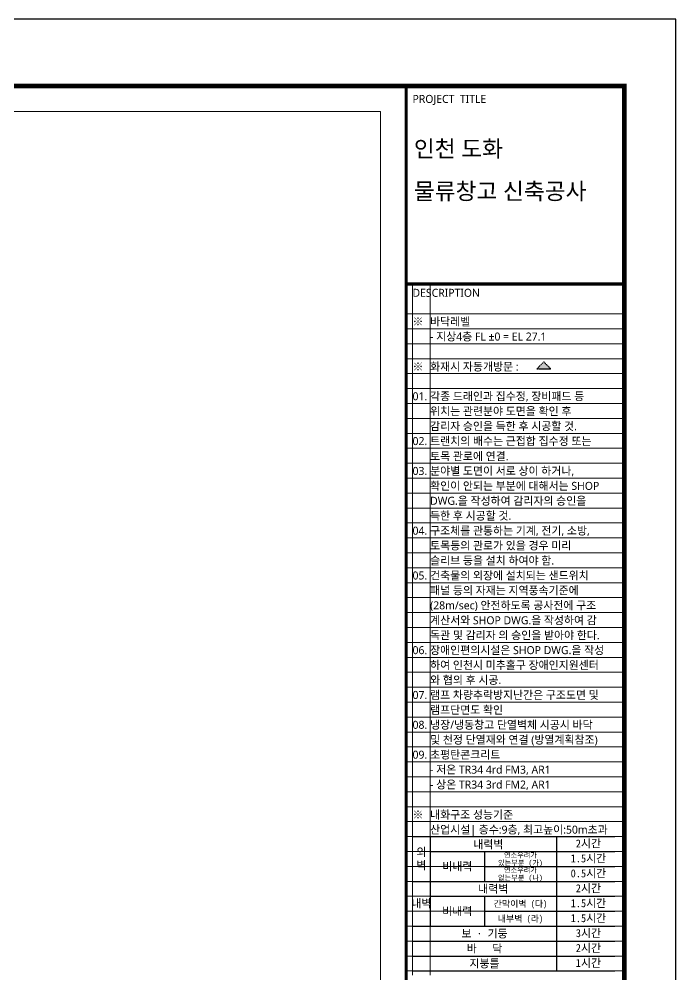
# Model space of a CAD drawing. Header units: millimetres. Extents: x 4739419 to 5837985, y 2291271 to 3446271.
# Drawn here: x 5056734 to 5159419, y 2438937 to 2588271 of the extents above; entities that cross this region are included whole.
import ezdxf
from ezdxf.enums import TextEntityAlignment as Align

# ---------------------------------------------------------------- set-up
doc = ezdxf.new("R2010")
doc.units = ezdxf.units.MM
doc.linetypes.add('DASHDOTX2', pattern=[2, 1, -0.5, 0, -0.5])
doc.layers.get('0').update_dxf_attribs({"color": 255})
doc.layers.add('!!xref plan', color=9, linetype='Continuous')
doc.layers.add('!!출력', color=9, linetype='Continuous', plot=False)
for name, color, linetype, lineweight in [('A-MKXS-MAK2', 9, 'DASHDOTX2', 25), ('A-XXXX-TXT2', 9, 'Continuous', 25), ('FORM(미추홀)$0$A-BORD-SHEET', 9, 'Continuous', 25), ('FORM(미추홀)$0$A-BORD-TEXT', 9, 'Continuous', 25)]:
    doc.layers.add(name, color=color, linetype=linetype, lineweight=lineweight)
for name, color, linetype, lineweight, plot in [('A-XXXX-NPLT', 9, 'Continuous', 15, False), ('FORM(미추홀)$0$A-XXXX-NPLT', 9, 'Continuous', 15, False), ('XR-평면도$0$A-XXXX-NPLT', 9, 'Continuous', 15, False)]:
    doc.layers.add(name, color=color, linetype=linetype, lineweight=lineweight, plot=plot)
doc.styles.add('FORM(미추홀)$0$맑은고딕', font='malgun.ttf')
doc.styles.add('돋움체', font='')
doc.styles.add('맑은 고딕', font='malgun.ttf')
doc.styles.get('돋움체').set_extended_font_data('DotumChe')

# ---------------------------------------------------------------- blocks, each defined once
blk = doc.blocks.new('FORM(미추홀)$0$SHHET')
at = {"layer": 'FORM(미추홀)$0$A-BORD-SHEET', "const_width": 750}
blk.add_lwpolyline([(411950, 286550), (10450, 286550), (10450, 10450), (411950, 10450)], close=True, dxfattribs=at)
at = {"layer": 'FORM(미추홀)$0$A-BORD-SHEET', "const_width": 500}
blk.add_lwpolyline([(377825, 10602), (377825, 286550)], dxfattribs=at)
at = {"layer": 'FORM(미추홀)$0$A-BORD-SHEET', "color": 7, "const_width": 500}
blk.add_lwpolyline([(377825, 255612), (411950, 255612)], dxfattribs=at)
at = {"layer": 'FORM(미추홀)$0$A-XXXX-NPLT'}
for points in [[(0, 0), (0, 297000), (420000, 297000), (420000, 0)], [(14450, 282550), (373825, 282550), (373825, 14450), (14450, 14450)]]:
    blk.add_lwpolyline(points, close=True, dxfattribs=at)
at = {"layer": 'FORM(미추홀)$0$A-BORD-TEXT', "style": 'FORM(미추홀)$0$맑은고딕'}
for s, height, p in [('PROJECT  TITLE', 1250, (378823, 283905)), ('인천 도화', 2600, (379035, 275454)), ('물류창고 신축공사', 2600, (379035, 268819)), ('DESCRIPTION', 1250, (378825, 253612))]:
    blk.add_text(s, height=height, dxfattribs=at).set_placement(p)
blk = doc.blocks.new('FORM(미추홀)')
blk.add_blockref('FORM(미추홀)$0$SHHET', (0, 0))
blk = doc.blocks.new('NOTE(220317)')
at = {"layer": 'A-XXXX-NPLT'}
for p, q in [((1010649.8, 179732.7), (1010649.8, 175412.7)), ((1010759.8, 179732.7), (1010759.8, 175412.7)), ((1010609.8, 179546.1), (1011974.8, 179546.1)), ((1010609.8, 179452.7), (1011974.8, 179452.7)), ((1010609.8, 179359.4), (1011974.8, 179359.4)), ((1010609.8, 179266.1), (1011974.8, 179266.1)), ((1010609.8, 179172.7), (1011974.8, 179172.7)), ((1010609.8, 179079.4), (1011974.8, 179079.4)), ((1010609.8, 178986.1), (1011974.8, 178986.1)), ((1010609.8, 178892.7), (1011974.8, 178892.7)), ((1010609.8, 178799.4), (1011974.8, 178799.4)), ((1010609.8, 178706.1), (1011974.8, 178706.1)), ((1010609.8, 178612.7), (1011974.8, 178612.7)), ((1010609.8, 178519.4), (1011974.8, 178519.4)), ((1010609.8, 178426.1), (1011974.8, 178426.1)), ((1010609.8, 178332.7), (1011974.8, 178332.7)), ((1010609.8, 178239.4), (1011974.8, 178239.4)), ((1010609.8, 178146.1), (1011974.8, 178146.1)), ((1010609.8, 178052.7), (1011974.8, 178052.7)), ((1010609.8, 177959.4), (1011974.8, 177959.4)), ((1010609.8, 177866.1), (1011974.8, 177866.1)), ((1010609.8, 177772.7), (1011974.8, 177772.7)), ((1010609.8, 177679.4), (1011974.8, 177679.4)), ((1010609.8, 177586.1), (1011974.8, 177586.1)), ((1010609.8, 177492.7), (1011974.8, 177492.7)), ((1010609.8, 177399.4), (1011974.8, 177399.4)), ((1010609.8, 177306.1), (1011974.8, 177306.1)), ((1010609.8, 177212.7), (1011974.8, 177212.7)), ((1010609.8, 177119.4), (1011974.8, 177119.4)), ((1010609.8, 177026.1), (1011974.8, 177026.1)), ((1010609.8, 176932.7), (1011974.8, 176932.7)), ((1010609.8, 176839.4), (1011974.8, 176839.4)), ((1010609.8, 176746.1), (1011974.8, 176746.1)), ((1010609.8, 176652.7), (1011974.8, 176652.7)), ((1010609.8, 176559.4), (1011974.8, 176559.4)), ((1010609.8, 176466.1), (1011974.8, 176466.1)), ((1010609.8, 176372.7), (1011974.8, 176372.7)), ((1010609.8, 176279.4), (1011974.8, 176279.4)), ((1010609.8, 176186.1), (1011974.8, 176186.1)), ((1010609.8, 176092.7), (1011974.8, 176092.7)), ((1010609.8, 175999.4), (1011974.8, 175999.4)), ((1010609.8, 175906.1), (1011974.8, 175906.1)), ((1010609.8, 175812.7), (1011974.8, 175812.7)), ((1010609.8, 175719.4), (1011974.8, 175719.4)), ((1010609.8, 175626.1), (1011974.8, 175626.1)), ((1010609.8, 175532.7), (1011974.8, 175532.7)), ((1010609.8, 175439.4), (1011974.8, 175439.4))]:
    blk.add_line(p, q, dxfattribs=at)
blk = doc.blocks.new('NOTE_평면도')
h = blk.add_hatch(color=240)
h.dxf.hatch_style = 1
h.paths.add_polyline_path([(8008.9, 4986.8), (7986.9, 5008.8), (7964.9, 4986.8)])
for points in [[(7576.5, 3525.6), (8209, 3525.6)], [(7631.5, 3525.6), (7631.5, 3245.6)], [(8026.5, 3525.6), (8026.5, 3105.6)], [(7631.5, 3478.9), (8209, 3478.9)], [(7801.5, 3478.9), (7801.5, 3385.6)], [(7801.5, 3432.3), (8209, 3432.3)], [(7576.5, 3385.6), (8209, 3385.6)], [(7631.5, 3338.9), (8209, 3338.9)], [(7801.5, 3338.9), (7801.5, 3245.6)], [(7801.5, 3292.3), (8209, 3292.3)], [(7576.5, 3245.6), (8209, 3245.6)], [(7576.5, 3198.9), (8209, 3198.9)], [(7576.5, 3152.3), (8209, 3152.3)], [(7576.5, 3105.6), (8209, 3105.6)]]:
    blk.add_lwpolyline(points)
at = {"layer": 'A-MKXS-MAK2', "color": 240}
blk.add_lwpolyline([(8008.9, 4986.8), (7986.9, 5008.8), (7964.9, 4986.8)], close=True, dxfattribs=at)
at = {"layer": 'A-XXXX-TXT2', "style": '맑은 고딕'}
for s, p in [('※', (7576.5, 4993.9)), ('화재시 자동개방문 : ', (7631.5, 4993.9)), ('01.', (7576.5, 4901.4)), ('각종 드래인과 집수정, 장비패드 등', (7631.5, 4901.4)), ('위치는 관련분야 도면을 확인 후', (7631.5, 4854.8)), ('감리자 승인을 득한 후 시공할 것.', (7631.5, 4808.1)), ('02.', (7576.5, 4761.4)), ('트랜치의 배수는 근접합 집수정 또는', (7631.5, 4761.4)), ('토목 관로에 연결.', (7631.5, 4713.9)), ('03.', (7576.5, 4668.1)), ('분야별 도면이 서로 상이 하거나,', (7631.5, 4668.1)), ('확인이 안되는 부분에 대해서는 SHOP', (7631.5, 4621.4)), ('DWG.을 작성하여 감리자의 승인을', (7631.5, 4574.8)), ('득한 후 시공할 것.', (7631.5, 4528.1)), ('04.', (7576.5, 4481.4)), ('구조체를 관통하는 기계, 전기, 소방,', (7631.5, 4481.4)), ('토목등의 관로가 있을 경우 미리', (7631.5, 4434.8)), ('슬리브 등을 설치 하여야 함.', (7631.5, 4388.1)), ('05.', (7576.5, 4341.4)), ('건축물의 외장에 설치되는 샌드위치', (7631.5, 4341.4)), ('패널 등의 자재는 지역풍속기준에', (7631.5, 4294.8)), ('(28m/sec) 안전하도록 공사전에 구조', (7631.5, 4248.1)), ('계산서와 SHOP DWG.을 작성하여 감', (7631.5, 4201.4)), ('독관 및 감리자 의 승인을 받아야 한다.', (7631.5, 4154.8)), ('장애인편의시설은 SHOP DWG.을 작성', (7631.5, 4108.1)), ('06.', (7576.5, 4108.1)), ('하여 인천시 미추홀구 장애인지원센터', (7631.5, 4061.4)), ('와 협의 후 시공.', (7631.5, 4014.8)), ('07.', (7576.5, 3968.1)), ('램프 차량추락방지난간은 구조도면 및', (7631.5, 3968.1)), ('램프단면도 확인', (7631.5, 3921.4)), ('08.', (7576.5, 3874.8)), ('냉장/냉동창고 단열벽체 시공시 바닥', (7631.5, 3874.8)), ('및 천정 단열재와 연결 (방열계획참조)', (7631.5, 3828.1)), ('09.', (7576.5, 3781.4)), ('초평탄콘크리트', (7631.5, 3781.4)), ('- 저온 TR34 4rd FM3, AR1', (7631.5, 3734.8)), ('- 상온 TR34 3rd FM2, AR1', (7631.5, 3688.1)), ('※', (7576.5, 3593.9)), ('내화구조 성능기준', (7631.5, 3593.9)), ('산업시설| 층수:9층, 최고높이:50m초과', (7631.5, 3547.2))]:
    blk.add_text(s, height=25, dxfattribs=at).set_placement(p, align=Align.MIDDLE_LEFT)
at = {"layer": 'A-XXXX-TXT2', "style": '돋움체'}
for s, height, p in [('내력벽', 25, (7813.7, 3501.4)), ('2시간', 25, (8126.5, 3503.9)), ('연소우려가', 16, (7914, 3467.6)), ('1.5시간', 25, (8126.5, 3457.3)), ('비내력', 25, (7716.5, 3432.3)), ('있는부분 (가)', 16, (7914, 3443.6)), ('없는부분 (나)', 16, (7914, 3396.9)), ('연소우려가', 16, (7914, 3420.9)), ('0.5시간', 25, (8126.5, 3410.6)), ('내력벽', 25, (7829, 3362.3)), ('2시간', 25, (8126.5, 3363.9)), ('간막이벽 (다)', 20, (7914, 3315.6)), ('1.5시간', 25, (8126.5, 3317.3)), ('비내력', 25, (7716.1, 3292.3)), ('1.5시간', 25, (8126.5, 3270.6)), ('내부벽 (라)', 20, (7914, 3268.9)), ('보 · 기둥', 25, (7801.5, 3222.3)), ('3시간', 25, (8126.5, 3223.9)), ('바   닥', 25, (7801.5, 3175.6)), ('2시간', 25, (8126.5, 3177.3)), ('지붕틀', 25, (7801.5, 3128.9)), ('1시간', 25, (8126.5, 3130.6))]:
    blk.add_text(s, height=height, dxfattribs=at).set_placement(p, align=Align.MIDDLE_CENTER)
at = {"layer": 'A-XXXX-TXT2', "char_height": 25, "attachment_point": 5, "style": '맑은 고딕'}
for s, width, insert in [('{\\fDotumChe|b0|i0|c129|p49;외\\P벽}', 24.9, (7604, 3455.1)), ('{\\fDotumChe|b0|i0|c129|p49;내벽}', 25, (7604, 3315.6))]:
    blk.add_mtext_dynamic_manual_height_columns(s, width=width, gutter_width=125, heights=[0], dxfattribs=dict(at, insert=insert))

msp = doc.modelspace()

# ---------------------------------------------------------------- linework, layer by layer
at = {"layer": '!!출력'}
msp.add_lwpolyline([(4739418.8, 2291270.6), (5159418.8, 2291270.6), (5159418.8, 2588270.6), (4739418.8, 2588270.6)], close=True, dxfattribs=at)
at = {"layer": 'XR-평면도$0$A-XXXX-NPLT'}
for points in [[(4739418.8, 2588270.6), (5159418.8, 2588270.6), (5159418.8, 2291270.6), (4739418.8, 2291270.6)], [(4739418.8, 2588270.6), (5159418.8, 2588270.6), (5159418.8, 2291270.6), (4739418.8, 2291270.6)], [(4739418.8, 2588270.6), (5159418.8, 2588270.6), (5159418.8, 2291270.6), (4739418.8, 2291270.6)], [(5113243.8, 2305720.6), (4753868.8, 2305720.6), (4753868.8, 2573820.6), (5113243.8, 2573820.6)], [(5113243.8, 2305720.6), (4753868.8, 2305720.6), (4753868.8, 2573820.6), (5113243.8, 2573820.6)], [(5113243.8, 2305720.6), (4753868.8, 2305720.6), (4753868.8, 2573820.6), (5113243.8, 2573820.6)]]:
    msp.add_lwpolyline(points, close=True, dxfattribs=at)

# ---------------------------------------------------------------- block references
at = {"layer": '!!xref plan'}
msp.add_blockref('FORM(미추홀)', (4739418.8, 2291270.6), dxfattribs=at)
for name, p, xscale, yscale, zscale in [('NOTE(220317)', (-20148001.6, -1946435.1), 25, 25, 25), ('NOTE_평면도', (4739418.8, 2284270.6), 50, 50, 50)]:
    msp.add_blockref(name, p, dxfattribs=dict(xscale=xscale, yscale=yscale, zscale=zscale))

# ---------------------------------------------------------------- texts
at = {"layer": 'A-XXXX-TXT2', "style": '맑은 고딕'}
for s, p in [('바닥레벨', (5120993.8, 2541008.1)), ('※', (5118243.8, 2541008.1)), ('- 지상4층 FL ±0 = EL 27.1', (5120993.8, 2538674.8))]:
    msp.add_text(s, height=1250, dxfattribs=at).set_placement(p, align=Align.MIDDLE_LEFT)

doc.saveas('drawing.dxf')
